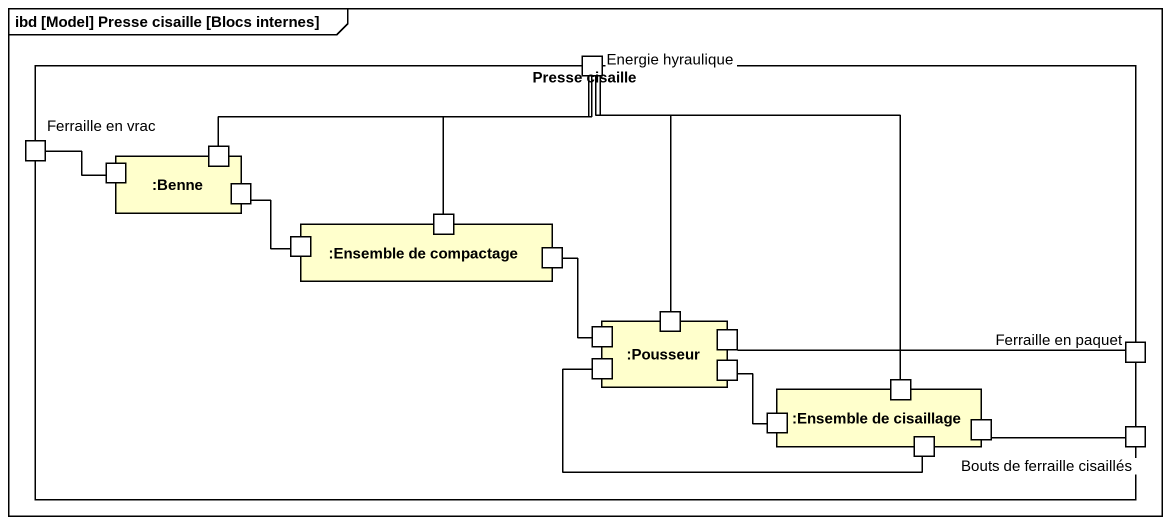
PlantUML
@startuml
mainframe ibd [Model] Presse cisaille [Blocs internes]
rectangle "Presse cisaille" as Presse_cisaille {
  port "Energie hyraulique" as Energie_hyraulique
  port "Ferraille en vrac" as Ferraille_en_vrac
  rectangle ":Benne" as Benne {
    port " " as port1
    port " " as port2
    port " " as port3
  }
  rectangle ":Ensemble de compactage" as Ensemble_de_compactage {
    port " " as port4
    port " " as port5
    port " " as port6
  }
  rectangle ":Pousseur" as Pousseur {
    port " " as port7
    port " " as port8
    port " " as port9
    port " " as port10
    port " " as port11
  }
  rectangle ":Ensemble de cisaillage" as Ensemble_de_cisaillage {
    port " " as port12
    port " " as port13
    port " " as port14
    port " " as port15
  }
  port "Ferraille en paquet" as Ferraille_en_paquet
  port "Bouts de ferraille cisaillés" as Bouts_de_ferraille_cisaillés
}
Energie_hyraulique -left- port2
Energie_hyraulique -- port5
Energie_hyraulique -- port8
Energie_hyraulique -- port12
Ferraille_en_vrac -right- port1
port3 -- port4
port6 -- port7
port11 -- port13
Ferraille_en_paquet -left- port9
port14 -left- port10
Bouts_de_ferraille_cisaillés -left- port15
@enduml
